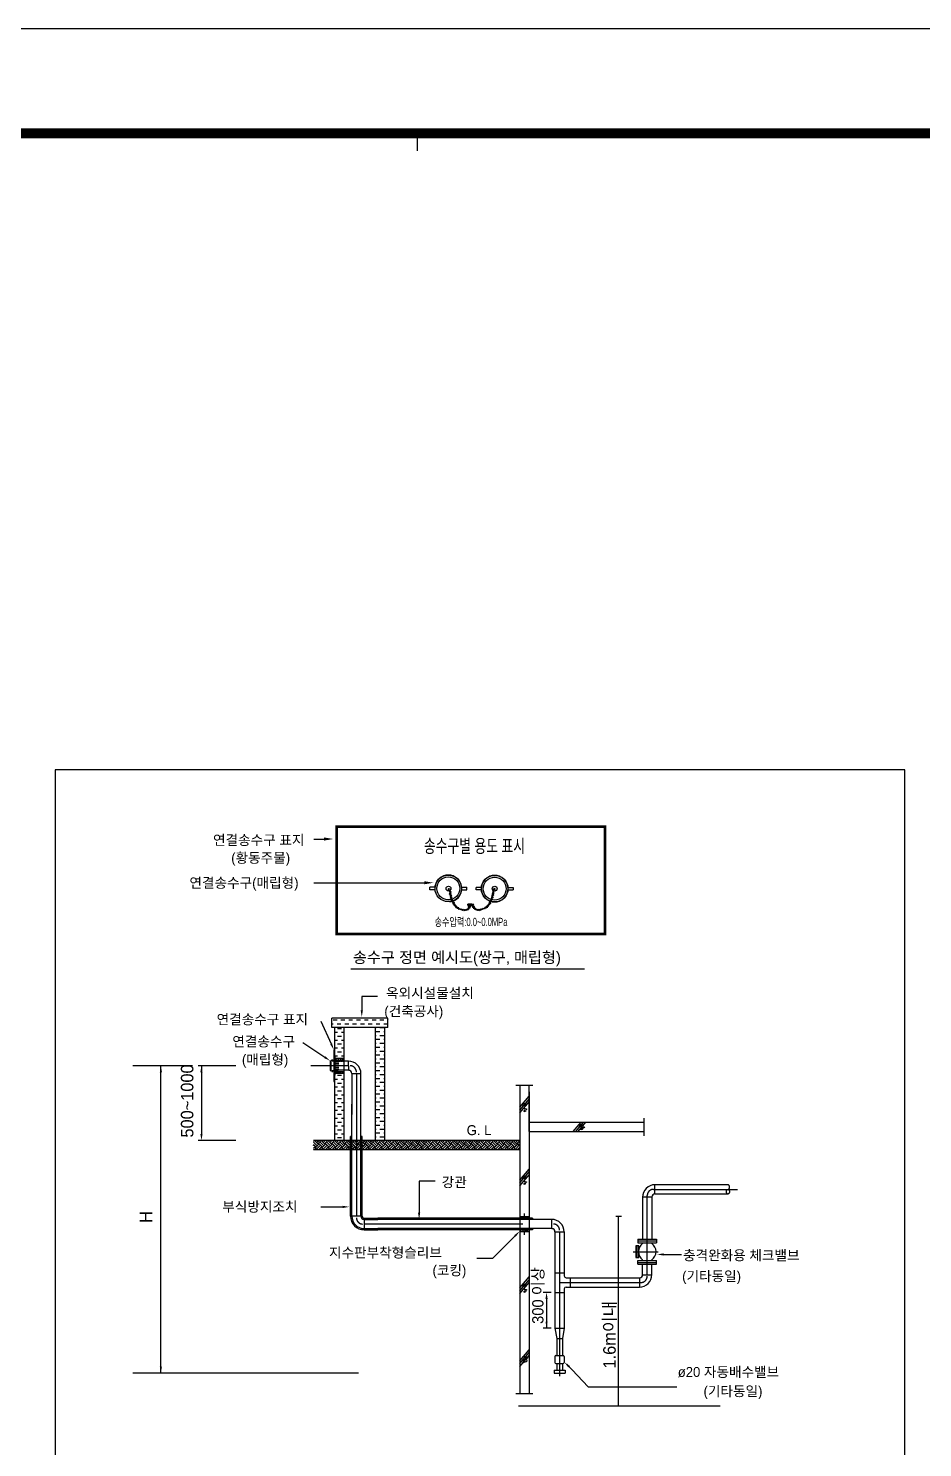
# Model space of a CAD drawing. Header units: millimetres. Extents: x 0 to 42050, y 0 to 29700.
# Drawn here: x 24196 to 33144, y 15496 to 29700 of the extents above; entities that cross this region are included whole.
import ezdxf
from ezdxf.enums import TextEntityAlignment as Align

# ---------------------------------------------------------------- set-up
doc = ezdxf.new("R2010")
doc.units = ezdxf.units.MM
doc.header["$LTSCALE"] = 50
doc.linetypes.add('CENTER', pattern=[50.8, 31.75, -6.35, 6.35, -6.35])
doc.linetypes.add('DASHED2', pattern=[0.375, 0.25, -0.125])
for name, color, linetype in [('01111소화전', 2, 'Continuous'), ('arch', 8, 'Continuous'), ('DIM', 7, 'Continuous'), ('FON-T', 2, 'Continuous'), ('FONT', 3, 'Continuous'), ('FORM', 4, 'Continuous'), ('H-소화전', 4, 'Continuous'), ('PIPE', 3, 'Continuous'), ('SYM', 6, 'Continuous'), ('TEXT', 2, 'Continuous'), ('XR-SHEET-SHT', 5, 'Continuous')]:
    doc.layers.add(name, color=color, linetype=linetype)
doc.layers.add('XR-SHEET-TEMP', color=171, linetype='Continuous', plot=False)
doc.styles.get("Standard").update_dxf_attribs({"font": ''})
doc.styles.add('돋움', font='')
doc.styles.get('Standard').set_extended_font_data('Malgun Gothic')
doc.styles.get('돋움').set_extended_font_data('Dotum')
doc.dimstyles.new('SOHA', dxfattribs={"dimtxt": 2.5, "dimasz": 2.5, "dimexe": 1.25, "dimexo": 0.625, "dimtad": 1, "dimdec": 4, "dimdsep": 46, "dimtxsty": 'Standard', "dimcen": 2.5, "dimclrd": 256, "dimclre": 256, "dimclrt": 3, "dimadec": 0, "dimazin": 0, "dimtfac": 1, "dimtdec": 4, "dimtmove": 0, "dimatfit": 3, "dimfxl": 1, "dimtvp": 1, "dimtolj": 1, "dimtzin": 0, "dimarcsym": 0})
pattern_1 = [(135, (-208102.062, -21167.535), (-11.0485435, -11.0485435), [])]
pattern_2 = [(0, (-209004.386, -20925.633), (39.0625, 39.0625), [39.0625, -39.0625])]
pattern_3 = [(0, (-208102.062, -21167.535), (39.0625, 39.0625), [39.0625, -39.0625])]
pattern_4 = [(45, (-208102.062, -21167.535), (-11.0485435, 11.0485435), [])]

# ---------------------------------------------------------------- blocks, each defined once
blk = doc.blocks.new('XR-SHEET')
at = {"layer": 'XR-SHEET-SHT', "color": 5}
blk.add_lwpolyline([(0, 594), (841, 594), (841, 0), (0, 0)], close=True, dxfattribs=at)
at = {"layer": 'XR-SHEET-SHT', "color": 5, "const_width": 2}
blk.add_lwpolyline([(46.5, 573), (819.5, 573), (819.5, 21), (46.5, 21)], close=True, dxfattribs=at)
at = {"layer": 'XR-SHEET-TEMP'}
blk.add_line((561.75, 573), (561.75, 569.5), dxfattribs=at)

msp = doc.modelspace()

# ---------------------------------------------------------------- hatches: boundary and pattern name
h = msp.add_hatch()
h.set_pattern_fill('DASH', color=0, scale=312.5)
h.set_pattern_definition(pattern_2)
h.paths.add_polyline_path([(27794, 19701), (27794, 19794), (27231, 19794), (27231, 19701)])
h = msp.add_hatch()
h.set_pattern_fill('DASH', color=0, scale=312.5)
h.set_pattern_definition(pattern_2)
h.paths.add_polyline_path([(27763, 19701), (27669, 19701), (27669, 18570), (27763, 18570)])
h = msp.add_hatch()
h.set_pattern_fill('EARTH', color=0, scale=187.5, angle=45)
h.set_pattern_definition([(45, (-206382.13, -29852.874), (7e-15, 66.291261), [46.875, -46.875]), (45, (-206394.56, -29840.445), (7e-15, 66.291261), [46.875, -46.875]), (45, (-206406.99, -29828.015), (7e-15, 66.291261), [46.875, -46.875]), (135, (-206406.99, -29819.73), (-66.291261, 1e-14), [46.875, -46.875]), (135, (-206394.56, -29807.3), (-66.291261, 1e-14), [46.875, -46.875]), (135, (-206382.13, -29794.87), (-66.291261, 1e-14), [46.875, -46.875])])
h.paths.add_polyline_path([(27432, 18570), (27048, 18570), (27048, 18477), (27432, 18477)])
h.paths.add_polyline_path([(27524, 18570), (27432, 18570), (27432, 18477), (27524, 18477)])
h.paths.add_polyline_path([(29115, 18570), (27524, 18570), (27524, 18477), (29115, 18477)])
at = {"layer": 'SYM'}
h = msp.add_hatch(dxfattribs=at)
h.set_pattern_fill('DASH', color=0, scale=312.5)
h.set_pattern_definition(pattern_3)
h.paths.add_polyline_path([(27356, 19701), (27263, 19701), (27263, 19392), (27356, 19392)])
h = msp.add_hatch(dxfattribs=at)
h.set_pattern_fill('ANSI31', color=0, scale=125)
h.set_pattern_definition(pattern_4)
h.paths.add_polyline_path([(27356, 19392), (27263, 19392), (27263, 19373), (27356, 19373)])
h = msp.add_hatch(dxfattribs=at)
h.set_pattern_fill('ANSI31', color=0, scale=125)
h.set_pattern_definition(pattern_4)
h.paths.add_polyline_path([(27356, 19261), (27263, 19261), (27263, 19242), (27356, 19242)])
h = msp.add_hatch(dxfattribs=at)
h.set_pattern_fill('DASH', color=0, scale=312.5)
h.set_pattern_definition(pattern_3)
h.paths.add_polyline_path([(27356, 19242), (27263, 19242), (27263, 18570), (27356, 18570)])
h = msp.add_hatch(dxfattribs=at)
h.set_pattern_fill('ANSI31', color=0, scale=125, angle=90)
h.set_pattern_definition(pattern_1)
edge = h.paths.add_edge_path()
edge.add_line((29208, 17808), (29129, 17808))
edge.add_arc((29097, 17813), 31.6, 318.9634, 350.0136, ccw=False)
edge.add_line((29121, 17793), (29208, 17793))
edge.add_line((29208, 17793), (29208, 17808))
edge = h.paths.add_edge_path()
edge.add_line((29129, 17808), (29115, 17808))
edge.add_line((29115, 17808), (29115, 17786))
edge.add_line((29115, 17786), (29121, 17786))
edge.add_arc((29312, 17734), 198, 158.0071, 164.5907, ccw=False)
h = msp.add_hatch(dxfattribs=at)
h.set_pattern_fill('ANSI31', color=0, scale=125, angle=90)
h.set_pattern_definition(pattern_1)
edge = h.paths.add_edge_path()
edge.add_line((29208, 17675), (29121, 17675))
edge.add_arc((29088, 17649), 41.7, 12.2782, 38.1109, ccw=False)
edge.add_line((29129, 17658), (29208, 17658))
edge.add_line((29208, 17658), (29208, 17675))
edge = h.paths.add_edge_path()
edge.add_line((29121, 17675), (29115, 17675))
edge.add_line((29115, 17675), (29115, 17658))
edge.add_line((29115, 17658), (29129, 17658))
edge.add_arc((29088, 17649), 41.7, 12.2782, 38.1109)

# ---------------------------------------------------------------- linework, layer by layer
at = {"color": 1, "ltscale": 0.1}
for p, q in [((27794, 19794), (27231, 19794)), ((27231, 19701), (27231, 19794)), ((27794, 19701), (27794, 19794)), ((27794, 19701), (27231, 19701)), ((27263, 18570), (27263, 19701)), ((27356, 18570), (27356, 19701)), ((27669, 18570), (27669, 19701)), ((27763, 18570), (27763, 19701))]:
    msp.add_line(p, q, dxfattribs=at)
at = {"color": 6}
msp.add_line((30131, 17809), (30074, 17809), dxfattribs=at)
at = {"layer": '01111소화전', "color": 2}
for p, q in [((28266, 21106), (28212, 21106)), ((28212, 21080), (28212, 21106)), ((28266, 21106), (28212, 21106)), ((28212, 21080), (28212, 21106)), ((28266, 21080), (28212, 21080)), ((28266, 21080), (28212, 21080)), ((28530, 21106), (28584, 21106)), ((28530, 21106), (28584, 21106)), ((28530, 21080), (28584, 21080)), ((28530, 21080), (28584, 21080)), ((28584, 21080), (28584, 21106)), ((28584, 21080), (28584, 21106)), ((28730, 21103), (28676, 21103)), ((28676, 21077), (28676, 21103)), ((28676, 21077), (28676, 21103)), ((28730, 21103), (28676, 21103)), ((28730, 21077), (28676, 21077)), ((28730, 21077), (28676, 21077)), ((28994, 21103), (29048, 21103)), ((28994, 21103), (29048, 21103)), ((28994, 21077), (29048, 21077)), ((28994, 21077), (29048, 21077)), ((29048, 21103), (29048, 21077))]:
    msp.add_line(p, q, dxfattribs=at)
for centre in [(28398, 21093), (28862, 21090)]:
    msp.add_circle(centre, 133, dxfattribs=at)
at = {"layer": '01111소화전', "color": 1}
for centre in [(28398, 21093), (28862, 21090)]:
    msp.add_circle(centre, 115, dxfattribs=at)
at = {"layer": '01111소화전', "color": 4}
for centre in [(28400, 21091), (28862, 21090)]:
    msp.add_circle(centre, 23.9, dxfattribs=at)
at = {"layer": '01111소화전', "color": 2}
for centre, start, end in [((28398, 21093), 5.7392, 174.2608), ((28400, 21091), 275.7392, 84.2608), ((28862, 21090), 5.7392, 174.2608), ((28862, 21090), 185.7392, 354.2608)]:
    msp.add_arc(centre, 133, start, end, dxfattribs=at)
at = {"layer": '01111소화전', "color": 7}
for points, knots in [([(28400, 21091), (28398, 21088), (28392, 21075), (28442, 21062), (28392, 21037), (28445, 21027), (28402, 20994), (28451, 20989), (28417, 20954), (28468, 20959), (28442, 20918), (28484, 20931), (28466, 20884), (28503, 20919), (28493, 20871), (28522, 20901), (28528, 20866), (28546, 20896), (28559, 20857), (28566, 20895), (28590, 20861), (28582, 20902), (28617, 20879), (28597, 20918), (28600, 20906), (28651, 20930), (28663, 20933), (28593, 20935)], [57.56054, 57.56054, 57.56054, 57.56054, 62.080521, 73.806769, 83.104525, 92.40436, 102.904354, 111.858587, 120.76393, 130.570313, 139.470256, 147.022853, 156.242029, 163.943515, 172.200429, 179.694646, 186.031359, 193.624303, 200.562264, 207.275799, 214.439905, 221.407329, 227.7405, 235.436673, 242.644829, 249.021844, 253.609318, 253.609318, 253.609318, 253.609318]), ([(28400, 21091), (28398, 21088), (28392, 21075), (28442, 21062), (28392, 21037), (28445, 21027), (28402, 20994), (28451, 20989), (28417, 20954), (28468, 20959), (28442, 20918), (28484, 20931), (28466, 20884), (28503, 20919), (28493, 20871), (28522, 20901), (28528, 20866), (28546, 20896), (28559, 20857), (28566, 20895), (28590, 20861), (28582, 20902), (28617, 20879), (28597, 20918), (28600, 20906), (28651, 20930), (28663, 20933), (28593, 20935)], [57.56054, 57.56054, 57.56054, 57.56054, 62.080521, 73.806769, 83.104525, 92.40436, 102.904354, 111.858587, 120.76393, 130.570313, 139.470256, 147.022853, 156.242029, 163.943515, 172.200429, 179.694646, 186.031359, 193.624303, 200.562264, 207.275799, 214.439905, 221.407329, 227.7405, 235.436673, 242.644829, 249.021844, 253.609318, 253.609318, 253.609318, 253.609318]), ([(28400, 21091), (28406, 21089), (28427, 21081), (28392, 21058), (28438, 21044), (28399, 21018), (28447, 21009), (28408, 20975), (28458, 20973), (28432, 20931), (28472, 20942), (28456, 20904), (28491, 20919), (28480, 20888), (28509, 20903), (28514, 20871), (28535, 20896), (28537, 20861), (28558, 20894), (28572, 20859), (28576, 20892), (28606, 20873), (28592, 20905), (28629, 20893), (28607, 20923), (28596, 20916), (28594, 20928), (28593, 20935)], [55.546284, 55.546284, 55.546284, 55.546284, 60.311202, 69.579326, 79.220394, 87.962957, 97.028629, 107.146083, 116.596265, 127.256621, 134.172726, 142.545194, 149.384863, 155.040112, 161.860538, 168.991872, 176.608331, 182.303297, 189.987558, 196.48229, 202.643641, 209.187895, 215.137603, 221.762029, 228.152212, 233.558411, 239.059951, 239.059951, 239.059951, 239.059951]), ([(28400, 21091), (28406, 21089), (28427, 21081), (28392, 21058), (28438, 21044), (28399, 21018), (28447, 21009), (28408, 20975), (28458, 20973), (28432, 20931), (28472, 20942), (28456, 20904), (28491, 20919), (28480, 20888), (28509, 20903), (28514, 20871), (28535, 20896), (28537, 20861), (28558, 20894), (28572, 20859), (28576, 20892), (28606, 20873), (28592, 20905), (28629, 20893), (28607, 20923), (28596, 20916), (28594, 20928), (28593, 20935)], [55.546284, 55.546284, 55.546284, 55.546284, 60.311202, 69.579326, 79.220394, 87.962957, 97.028629, 107.146083, 116.596265, 127.256621, 134.172726, 142.545194, 149.384863, 155.040112, 161.860538, 168.991872, 176.608331, 182.303297, 189.987558, 196.48229, 202.643641, 209.187895, 215.137603, 221.762029, 228.152212, 233.558411, 239.059951, 239.059951, 239.059951, 239.059951]), ([(28862, 21091), (28856, 21089), (28835, 21081), (28870, 21058), (28823, 21044), (28863, 21018), (28815, 21009), (28854, 20975), (28804, 20973), (28830, 20931), (28789, 20942), (28805, 20904), (28771, 20919), (28781, 20888), (28753, 20903), (28748, 20871), (28727, 20896), (28724, 20861), (28704, 20894), (28690, 20859), (28685, 20892), (28655, 20873), (28670, 20905), (28633, 20893), (28655, 20923), (28590, 20916), (28592, 20928), (28593, 20935)], [55.546284, 55.546284, 55.546284, 55.546284, 60.311202, 69.579326, 79.220394, 87.962957, 97.028629, 107.146083, 116.596265, 127.256621, 134.172726, 142.545194, 149.384863, 155.040112, 161.860538, 168.991872, 176.608331, 182.303297, 189.987558, 196.48229, 202.643641, 209.187895, 215.137603, 221.762029, 228.152212, 233.558411, 239.059951, 239.059951, 239.059951, 239.059951]), ([(28862, 21091), (28856, 21089), (28835, 21081), (28870, 21058), (28823, 21044), (28863, 21018), (28815, 21009), (28854, 20975), (28804, 20973), (28830, 20931), (28789, 20942), (28805, 20904), (28771, 20919), (28781, 20888), (28753, 20903), (28748, 20871), (28727, 20896), (28724, 20861), (28704, 20894), (28690, 20859), (28685, 20892), (28655, 20873), (28670, 20905), (28633, 20893), (28655, 20923), (28590, 20916), (28592, 20928), (28593, 20935)], [55.546284, 55.546284, 55.546284, 55.546284, 60.311202, 69.579326, 79.220394, 87.962957, 97.028629, 107.146083, 116.596265, 127.256621, 134.172726, 142.545194, 149.384863, 155.040112, 161.860538, 168.991872, 176.608331, 182.303297, 189.987558, 196.48229, 202.643641, 209.187895, 215.137603, 221.762029, 228.152212, 233.558411, 239.059951, 239.059951, 239.059951, 239.059951]), ([(28862, 21091), (28864, 21088), (28870, 21075), (28820, 21062), (28870, 21037), (28817, 21027), (28860, 20994), (28811, 20989), (28845, 20954), (28794, 20959), (28820, 20918), (28777, 20931), (28796, 20884), (28759, 20919), (28768, 20871), (28739, 20901), (28734, 20866), (28716, 20896), (28703, 20857), (28696, 20895), (28672, 20861), (28680, 20902), (28644, 20879), (28665, 20918), (28662, 20906), (28611, 20930), (28598, 20933), (28593, 20935)], [57.56054, 57.56054, 57.56054, 57.56054, 62.080521, 73.806769, 83.104525, 92.40436, 102.904354, 111.858587, 120.76393, 130.570313, 139.470256, 147.022853, 156.242029, 163.943515, 172.200429, 179.694646, 186.031359, 193.624303, 200.562264, 207.275799, 214.439905, 221.407329, 227.7405, 235.436673, 242.644829, 249.021844, 253.609318, 253.609318, 253.609318, 253.609318]), ([(28862, 21091), (28864, 21088), (28870, 21075), (28820, 21062), (28870, 21037), (28817, 21027), (28860, 20994), (28811, 20989), (28845, 20954), (28794, 20959), (28820, 20918), (28777, 20931), (28796, 20884), (28759, 20919), (28768, 20871), (28739, 20901), (28734, 20866), (28716, 20896), (28703, 20857), (28696, 20895), (28672, 20861), (28680, 20902), (28644, 20879), (28665, 20918), (28662, 20906), (28611, 20930), (28598, 20933), (28593, 20935)], [57.56054, 57.56054, 57.56054, 57.56054, 62.080521, 73.806769, 83.104525, 92.40436, 102.904354, 111.858587, 120.76393, 130.570313, 139.470256, 147.022853, 156.242029, 163.943515, 172.200429, 179.694646, 186.031359, 193.624303, 200.562264, 207.275799, 214.439905, 221.407329, 227.7405, 235.436673, 242.644829, 249.021844, 253.609318, 253.609318, 253.609318, 253.609318])]:
    msp.add_open_spline(points, degree=3, knots=knots, dxfattribs=at)
at = {"layer": 'arch', "color": 9}
for p, q in [((29074, 19125), (29243, 19125)), ((29115, 19125), (29115, 19058)), ((29115, 19058), (29115, 16039)), ((29208, 18753), (29208, 19125)), ((29208, 19058), (29208, 16039)), ((29208, 18661), (29208, 19058)), ((29208, 18753), (30354, 18753)), ((29648, 18661), (29726, 18753)), ((29673, 18661), (29750, 18753)), ((29697, 18661), (29774, 18753)), ((30354, 18793), (30354, 18616)), ((29208, 18661), (30354, 18661)), ((29712, 18708), (29715, 18728)), ((29743, 18715), (29715, 18706)), ((29718, 18730), (29739, 18729)), ((29724, 18677), (29726, 18690)), ((29740, 18680), (29726, 18675)), ((29728, 18691), (29738, 18691)), ((29739, 18690), (29741, 18682)), ((29741, 18728), (29745, 18718)), ((29745, 18695), (29746, 18705)), ((29760, 18699), (29746, 18694)), ((29747, 18706), (29758, 18706)), ((29759, 18705), (29761, 18700)), ((29115, 18570), (27048, 18570)), ((29115, 18477), (27048, 18477)), ((29115, 16366), (29208, 16476)), ((29115, 16337), (29208, 16447)), ((29115, 16308), (29208, 16418)), ((29145, 16401), (29147, 16411)), ((29161, 16405), (29146, 16400)), ((29148, 16412), (29158, 16412)), ((29150, 16351), (29155, 16378)), ((29182, 16358), (29153, 16349)), ((29157, 16380), (29178, 16379)), ((29159, 16411), (29161, 16406)), ((29175, 16386), (29177, 16400)), ((29191, 16390), (29177, 16385)), ((29179, 16401), (29189, 16400)), ((29181, 16378), (29183, 16361)), ((29190, 16399), (29192, 16391)), ((29074, 16039), (29243, 16039)), ((29101, 15914), (31119, 15914))]:
    msp.add_line(p, q, dxfattribs=at)
for centre, radius, start, end in [((29714, 18708), 2.31, 170.5434, 288.4456), ((29718, 18728), 2.31, 87.3958, 170.5434), ((29725, 18676), 1.16, 170.5434, 288.4456), ((29728, 18690), 1.16, 87.3958, 170.5434), ((29738, 18689), 1.16, 21.7891, 87.3958), ((29739, 18727), 2.31, 21.7891, 87.3958), ((29740, 18681), 1.16, 288.4456, 21.7891), ((29743, 18717), 2.31, 288.4456, 21.7891), ((29746, 18695), 1.16, 170.5434, 288.4456), ((29747, 18705), 1.16, 87.3958, 170.5434), ((29758, 18704), 1.16, 21.7891, 87.3958), ((29760, 18700), 1.16, 288.4456, 21.7891), ((29146, 16401), 1.16, 170.5434, 288.4456), ((29148, 16411), 1.16, 87.3958, 170.5434), ((29153, 16351), 2.31, 170.5434, 288.4456), ((29157, 16378), 2.31, 87.3958, 170.5434), ((29158, 16410), 1.16, 21.7891, 87.3958), ((29160, 16406), 1.16, 288.4456, 21.7891), ((29176, 16386), 1.16, 170.5434, 288.4456), ((29179, 16399), 1.16, 87.3958, 170.5434), ((29178, 16377), 2.31, 21.7891, 87.3958), ((29181, 16361), 2.31, 288.4456, 21.7891), ((29189, 16399), 1.16, 21.7891, 87.3958), ((29190, 16391), 1.16, 288.4456, 21.7891)]:
    msp.add_arc(centre, radius, start, end, dxfattribs=at)
at = {"layer": 'DIM', "linetype": 'ByBlock'}
for p, q in [((27051, 21587), (27200, 21587)), ((27051, 21149), (28204, 21149)), ((27691, 20012), (27532, 20012)), ((27532, 20012), (27532, 19872)), ((27122, 19765), (27226, 19537)), ((26944, 19550), (27163, 19403)), ((25839, 19318), (25240, 19318)), ((25522, 16242), (25522, 19318)), ((26271, 19318), (25895, 19318)), ((25928, 19318), (25928, 18636)), ((26271, 18570), (25895, 18570)), ((28265, 18163), (28106, 18163)), ((28106, 18163), (28106, 17846)), ((27122, 17905), (27342, 17905)), ((30102, 15914), (30102, 17809)), ((28842, 17391), (29066, 17616)), ((28683, 17391), (28842, 17391)), ((30552, 17429), (30731, 17429)), ((29427, 17049), (29348, 17049)), ((29381, 16984), (29381, 16692)), ((29427, 16692), (29348, 16692)), ((27498, 16242), (25240, 16242))]:
    msp.add_line(p, q, dxfattribs=at)
at = {"layer": 'DIM', "linetype": 'CENTER'}
for p, q in [((27400, 19318), (27023, 19318)), ((27478, 19240), (27478, 17812)), ((30451, 18080), (31292, 18080)), ((30389, 17226), (30389, 18018)), ((27556, 17734), (29433, 17734)), ((29511, 17656), (29511, 16210)), ((30248, 17457), (30497, 17457)), ((29511, 17149), (30326, 17149))]:
    msp.add_line(p, q, dxfattribs=at)
for centre, start, end in [((27416, 19255), 0, 90), ((30451, 18018), 90, 180), ((27541, 17796), 180, 270), ((29449, 17671), 0, 90), ((30326, 17211), 270, 0)]:
    msp.add_arc(centre, 62.5, start, end, dxfattribs=at)
at = {"layer": 'DIM', "linetype": 'ByBlock'}
for points in [[(27153, 21571), (27153, 21603), (27247, 21587)], [(28157, 21134), (28157, 21165), (28251, 21149)], [(27543, 19872), (27521, 19872), (27532, 19806)], [(27235, 19542), (27216, 19533), (27253, 19477)], [(25511, 19252), (25533, 19252), (25522, 19318)], [(25917, 19252), (25939, 19252), (25928, 19318)], [(27169, 19412), (27157, 19394), (27217, 19366)], [(25917, 18636), (25939, 18636), (25928, 18570)], [(27342, 17894), (27342, 17916), (27408, 17905)], [(28117, 17846), (28095, 17846), (28106, 17780)], [(29074, 17608), (29059, 17623), (29113, 17662)], [(30552, 17418), (30552, 17440), (30486, 17429)], [(29370, 16984), (29392, 16984), (29381, 17049)], [(29370, 16758), (29392, 16758), (29381, 16692)], [(29598, 16298), (29613, 16314), (29559, 16352)], [(25511, 16307), (25533, 16307), (25522, 16242)]]:
    msp.add_solid(points, dxfattribs=at)
at = {"layer": 'FONT', "color": 1}
msp.add_line((27424, 20287), (29761, 20287), dxfattribs=at)
at = {"layer": 'FORM'}
for p, q in [((24465, 22281), (24465, 10141)), ((32965, 22281), (24465, 22281)), ((32965, 10141), (32965, 22281))]:
    msp.add_line(p, q, dxfattribs=at)
at = {"layer": 'H-소화전', "color": 3, "const_width": 26.9, "flags": 128}
msp.add_lwpolyline([(27280, 20637), (29967, 20637), (29967, 21711), (27280, 21711)], close=True, dxfattribs=at)
at = {"layer": 'PIPE'}
for p, q in [((27253, 19477), (27253, 19159)), ((27253, 19477), (27263, 19477)), ((27217, 19366), (27217, 19270)), ((27222, 19366), (27222, 19270)), ((27263, 19414), (27263, 19222)), ((27263, 19392), (27356, 19392)), ((27263, 19373), (27356, 19373)), ((27399, 19364), (27263, 19364)), ((27401, 19272), (27399, 19364)), ((27401, 19272), (27263, 19272)), ((27263, 19261), (27356, 19261)), ((27263, 19242), (27356, 19242)), ((27432, 19240), (27432, 18830)), ((27432, 19240), (27524, 19239)), ((27524, 17811), (27524, 19239)), ((27253, 19159), (27263, 19159)), ((27432, 17813), (27432, 18934)), ((27419, 17813), (27419, 18611)), ((27432, 18611), (27419, 18611)), ((27537, 18611), (27524, 18611)), ((27537, 17811), (27537, 18611)), ((27524, 18410), (27524, 18515)), ((30466, 18034), (30466, 18127)), ((31196, 18127), (30467, 18127)), ((30435, 18003), (30342, 18003)), ((30342, 18002), (30342, 17583)), ((30435, 18003), (30435, 17583)), ((31196, 18034), (30466, 18034)), ((27524, 17811), (27432, 17813)), ((27556, 17793), (27693, 17793)), ((27556, 17780), (27693, 17780)), ((27556, 17780), (27557, 17688)), ((29242, 17793), (27693, 17793)), ((29433, 17780), (27693, 17780)), ((29115, 17808), (29208, 17808)), ((29160, 17808), (29160, 17839)), ((29242, 17793), (29242, 17780)), ((29434, 17688), (29433, 17780)), ((27557, 17688), (27693, 17688)), ((27557, 17675), (27693, 17675)), ((29434, 17688), (27693, 17688)), ((29242, 17675), (27693, 17675)), ((29115, 17658), (29208, 17658)), ((29160, 17627), (29160, 17658)), ((29242, 17688), (29242, 17675)), ((29465, 17656), (29465, 16692)), ((29465, 17656), (29465, 16692)), ((29465, 17656), (29558, 17655)), ((29558, 17655), (29558, 17404)), ((30289, 17399), (30289, 17515)), ((30296, 17583), (30296, 17546)), ((30296, 17583), (30481, 17583)), ((30296, 17565), (30481, 17565)), ((30296, 17546), (30481, 17546)), ((30342, 17546), (30342, 17538)), ((30435, 17546), (30435, 17538)), ((30481, 17583), (30481, 17546)), ((29558, 17404), (29558, 17214)), ((30296, 17331), (30296, 17368)), ((30296, 17368), (30481, 17368)), ((30296, 17349), (30481, 17349)), ((30296, 17331), (30481, 17331)), ((30342, 17368), (30342, 17376)), ((30342, 17226), (30342, 17331)), ((30435, 17368), (30435, 17376)), ((30435, 17226), (30435, 17331)), ((30481, 17331), (30481, 17368)), ((29465, 17246), (29558, 17246)), ((29576, 17195), (30311, 17195)), ((29618, 17195), (29618, 17103)), ((30311, 17195), (30311, 17103)), ((30342, 17226), (30435, 17226)), ((29465, 17049), (29558, 17049)), ((29558, 17084), (29558, 16779)), ((29576, 17103), (30310, 17103)), ((29558, 16779), (29558, 16692)), ((29465, 16692), (29484, 16587)), ((29466, 16690), (29557, 16690)), ((29558, 16692), (29539, 16587)), ((29484, 16587), (29484, 16418)), ((29484, 16587), (29539, 16587)), ((29539, 16588), (29539, 16418)), ((29465, 16409), (29465, 16347)), ((29474, 16418), (29548, 16418)), ((29474, 16338), (29548, 16338)), ((29484, 16338), (29484, 16270)), ((29539, 16338), (29539, 16270)), ((29558, 16409), (29558, 16347)), ((29456, 16270), (29567, 16270)), ((29456, 16270), (29456, 16242)), ((29456, 16242), (29567, 16242)), ((29567, 16270), (29567, 16242))]:
    msp.add_line(p, q, dxfattribs=at)
at = {"layer": 'PIPE', "linetype": 'DASHED2'}
for p, q in [((27217, 19366), (27283, 19366)), ((27231, 19366), (27231, 19376)), ((27231, 19376), (27241, 19376)), ((27241, 19376), (27241, 19366)), ((27241, 19366), (27241, 19376)), ((27263, 19364), (27356, 19364)), ((27265, 19364), (27265, 19272)), ((27267, 19364), (27267, 19272)), ((27270, 19364), (27270, 19272)), ((27272, 19364), (27272, 19272)), ((27274, 19364), (27274, 19272)), ((27277, 19364), (27277, 19272)), ((27279, 19364), (27279, 19272)), ((27281, 19364), (27281, 19272)), ((27283, 19366), (27296, 19364)), ((27284, 19364), (27284, 19272)), ((27286, 19364), (27286, 19272)), ((27288, 19364), (27288, 19272)), ((27291, 19364), (27291, 19272)), ((27293, 19364), (27293, 19272)), ((27296, 19364), (27296, 19272)), ((27217, 19270), (27283, 19270)), ((27231, 19269), (27231, 19259)), ((27231, 19259), (27241, 19259)), ((27241, 19259), (27241, 19269)), ((27241, 19269), (27241, 19259)), ((27283, 19270), (27296, 19272))]:
    msp.add_line(p, q, dxfattribs=at)
at = {"layer": 'PIPE', "color": 9}
for p, q in [((29115, 18903), (29208, 19013)), ((29115, 18874), (29208, 18984)), ((29115, 18845), (29208, 18956)), ((29143, 18919), (29147, 18939)), ((29175, 18926), (29146, 18916)), ((29149, 18941), (29170, 18940)), ((29159, 18892), (29164, 18891)), ((29172, 18938), (29176, 18929)), ((29156, 18859), (29158, 18869)), ((29157, 18886), (29158, 18891)), ((29165, 18888), (29158, 18885)), ((29172, 18863), (29158, 18858)), ((29159, 18870), (29170, 18870)), ((29165, 18891), (29166, 18889)), ((29171, 18869), (29173, 18864)), ((29173, 18879), (29174, 18885)), ((29180, 18880), (29173, 18878)), ((29174, 18886), (29180, 18886)), ((29180, 18885), (29181, 18881)), ((29115, 18174), (29208, 18284)), ((29115, 18145), (29208, 18255)), ((29115, 18116), (29208, 18227)), ((29143, 18190), (29147, 18210)), ((29175, 18197), (29146, 18187)), ((29149, 18212), (29170, 18211)), ((29172, 18209), (29176, 18200)), ((29156, 18130), (29158, 18140)), ((29157, 18157), (29158, 18162)), ((29165, 18159), (29158, 18156)), ((29172, 18134), (29158, 18129)), ((29159, 18163), (29164, 18162)), ((29159, 18141), (29170, 18141)), ((29165, 18162), (29166, 18160)), ((29171, 18140), (29173, 18135)), ((29173, 18150), (29174, 18156)), ((29180, 18151), (29173, 18149)), ((29174, 18157), (29180, 18157)), ((29180, 18156), (29181, 18152)), ((29115, 17095), (29208, 17205)), ((29115, 17066), (29208, 17176)), ((29115, 17037), (29208, 17147)), ((29143, 17111), (29147, 17130)), ((29175, 17117), (29146, 17108)), ((29149, 17132), (29170, 17131)), ((29156, 17051), (29158, 17061)), ((29157, 17078), (29158, 17083)), ((29165, 17080), (29158, 17077)), ((29172, 17054), (29158, 17050)), ((29159, 17083), (29164, 17083)), ((29159, 17062), (29170, 17061)), ((29165, 17083), (29166, 17080)), ((29171, 17061), (29173, 17056)), ((29172, 17130), (29176, 17120)), ((29173, 17070), (29174, 17077)), ((29180, 17072), (29173, 17070)), ((29174, 17078), (29180, 17077)), ((29180, 17077), (29181, 17073))]:
    msp.add_line(p, q, dxfattribs=at)
at = {"layer": 'PIPE'}
msp.add_lwpolyline([(31196, 18034, -0.134716), (31190, 18036, -0.106865), (31185, 18041, -0.08216), (31181, 18048, -0.070468), (31180, 18057, -0.070468), (31181, 18066, -0.08216), (31185, 18074, -0.106865), (31190, 18079, -0.134716), (31196, 18080, -0.134716), (31202, 18079, -0.106865), (31207, 18074, -0.08216), (31211, 18066, -0.070468), (31212, 18057, -0.070468), (31211, 18048, -0.08216), (31207, 18041, -0.106865), (31202, 18036, -0.134716)], format="xyb", close=True, dxfattribs=at)
msp.add_lwpolyline([(31196, 18080, 0.134716), (31202, 18082, 0.106865), (31207, 18087, 0.08216), (31211, 18094, 0.070468), (31212, 18103, 0.070468), (31211, 18113, 0.08216), (31207, 18120, 0.106865), (31202, 18125, 0.134716), (31196, 18127, 0.134716)], format="xyb", dxfattribs=at)
msp.add_lwpolyline([(30273, 17398), (30303, 17398), (30303, 17516), (30273, 17516), (30273, 17398)], dxfattribs=at)
for centre, radius, start, end in [((27399, 19239), 125, 0, 90), ((27401, 19240), 31.2, 0, 90), ((30467, 18002), 125, 90, 180), ((30466, 18003), 31.2, 90, 180), ((27557, 17813), 138, 180, 270), ((27557, 17813), 125, 180, 270), ((27556, 17811), 31.2, 180, 270), ((27556, 17811), 18.8, 180, 270), ((29433, 17655), 125, 0, 90), ((29434, 17656), 31.2, 0, 90), ((30401, 17457), 99.7, 125.7692, 180.054), ((30377, 17457), 99.7, 359.946, 54.2308), ((30401, 17457), 99.7, 179.946, 234.2308), ((30377, 17457), 99.7, 305.7692, 0.054), ((29576, 17214), 18.5, 180, 270), ((30310, 17228), 125, 270, 0), ((30311, 17226), 31.2, 270, 0), ((29576, 17084), 18.5, 90, 180), ((29474, 16409), 9.25, 90, 180), ((29474, 16347), 9.25, 180, 270), ((29548, 16409), 9.25, 0, 90), ((29548, 16347), 9.25, 270, 0)]:
    msp.add_arc(centre, radius, start, end, dxfattribs=at)
at = {"layer": 'PIPE', "color": 9}
for centre, radius, start, end in [((29146, 18918), 2.31, 170.5434, 288.4456), ((29149, 18938), 2.31, 87.3958, 170.5434), ((29159, 18891), 0.578, 87.3958, 170.5434), ((29170, 18937), 2.31, 21.7891, 87.3958), ((29174, 18928), 2.31, 288.4456, 21.7891), ((29158, 18859), 1.16, 170.5434, 288.4456), ((29158, 18886), 0.578, 170.5434, 288.4456), ((29159, 18869), 1.16, 87.3958, 170.5434), ((29164, 18891), 0.578, 21.7891, 87.3958), ((29165, 18888), 0.578, 288.4456, 21.7891), ((29170, 18869), 1.16, 21.7891, 87.3958), ((29173, 18879), 0.578, 170.5434, 288.4456), ((29174, 18885), 0.578, 87.3958, 170.5434), ((29180, 18885), 0.578, 21.7891, 87.3958), ((29180, 18881), 0.578, 288.4456, 21.7891), ((29146, 18189), 2.31, 170.5434, 288.4456), ((29149, 18209), 2.31, 87.3958, 170.5434), ((29170, 18208), 2.31, 21.7891, 87.3958), ((29174, 18199), 2.31, 288.4456, 21.7891), ((29158, 18130), 1.16, 170.5434, 288.4456), ((29158, 18157), 0.578, 170.5434, 288.4456), ((29159, 18162), 0.578, 87.3958, 170.5434), ((29159, 18140), 1.16, 87.3958, 170.5434), ((29164, 18162), 0.578, 21.7891, 87.3958), ((29165, 18159), 0.578, 288.4456, 21.7891), ((29170, 18140), 1.16, 21.7891, 87.3958), ((29173, 18149), 0.578, 170.5434, 288.4456), ((29174, 18156), 0.578, 87.3958, 170.5434), ((29180, 18156), 0.578, 21.7891, 87.3958), ((29180, 18152), 0.578, 288.4456, 21.7891), ((29146, 17110), 2.31, 170.5434, 288.4456), ((29149, 17130), 2.31, 87.3958, 170.5434), ((29158, 17051), 1.16, 170.5434, 288.4456), ((29158, 17078), 0.578, 170.5434, 288.4456), ((29159, 17083), 0.578, 87.3958, 170.5434), ((29159, 17061), 1.16, 87.3958, 170.5434), ((29164, 17083), 0.578, 21.7891, 87.3958), ((29165, 17080), 0.578, 288.4456, 21.7891), ((29170, 17129), 2.31, 21.7891, 87.3958), ((29170, 17060), 1.16, 21.7891, 87.3958), ((29173, 17070), 0.578, 170.5434, 288.4456), ((29174, 17077), 0.578, 87.3958, 170.5434), ((29174, 17120), 2.31, 288.4456, 21.7891), ((29180, 17077), 0.578, 21.7891, 87.3958), ((29180, 17073), 0.578, 288.4456, 21.7891)]:
    msp.add_arc(centre, radius, start, end, dxfattribs=at)

# ---------------------------------------------------------------- block references
at = {"xscale": 50, "yscale": 50, "zscale": 50}
msp.add_blockref('XR-SHEET', (0, 0), dxfattribs=at)

# ---------------------------------------------------------------- texts
at = {"layer": '01111소화전', "color": 1, "style": '돋움', "width": 0.7}
for s, height, p in [('송수구별 용도 표시', 134.4, (28660, 21519)), ('송수압력:0.0~0.0MPa', 82.51, (28625, 20759))]:
    msp.add_text(s, height=height, dxfattribs=at).set_placement(p, align=Align.MIDDLE)
at = {"layer": 'FON-T', "color": 3, "style": '돋움'}
msp.add_text('송수구 정면 예시도(쌍구, 매립형) ', height=111.61, dxfattribs=at).set_placement((27444, 20347))
at = {"layer": 'FONT', "style": '돋움'}
for s, p in [('연결송수구 표지', (26044, 21527)), ('(황동주물)', (26226, 21349)), ('연결송수구(매립형)', (25808, 21099)), ('옥외시설물설치', (27775, 19995)), ('(건축공사)', (27758, 19814)), ('연결송수구 표지', (26080, 19732)), ('연결송수구', (26237, 19511)), ('(매립형)', (26333, 19330)), ('G. L', (28582, 18623)), ('강관', (28332, 18103)), ('부식방지조치', (26136, 17857)), ('지수판부착형슬리브', (27204, 17398)), ('충격완화용 체크밸브', (30747, 17371)), ('(코킹)', (28240, 17220)), ('(기타동일)', (30738, 17162)), ('ø20 자동배수밸브', (30694, 16203)), ('(기타동일)', (30952, 16011))]:
    msp.add_text(s, height=100, dxfattribs=at).set_placement(p)
at = {"layer": 'TEXT', "color": 3, "style": '돋움'}
for s, height, p in [('500~1000', 125, (25847, 18599)), ('H', 125, (25435, 17745)), ('300 이상', 112.5, (29350, 16734)), ('1.6m이내', 125, (30073, 16288))]:
    msp.add_text(s, height=height, rotation=90, dxfattribs=at).set_placement(p)

# ---------------------------------------------------------------- leaders
at = {"layer": 'DIM'}
for points in [[(29583, 16330), (29796, 16103), (29957, 16103)], [(29583, 16330), (29796, 16103), (30684, 16103)]]:
    msp.add_leader(points, dimstyle='SOHA', dxfattribs=at)

doc.saveas('drawing.dxf')
